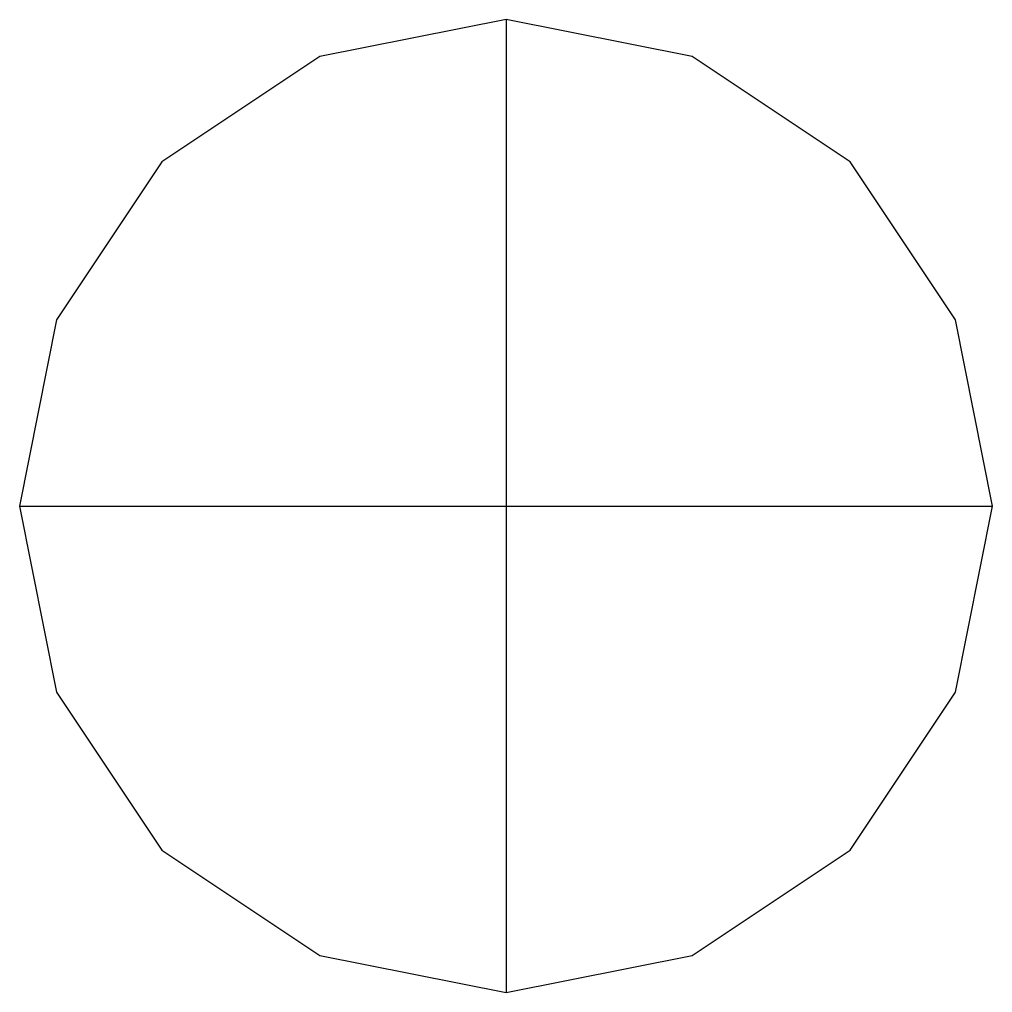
# Model space of a CAD drawing. Header units: millimetres. Extents: x -0.5 to 0.5, y -0.5 to 0.5.
import ezdxf

# ---------------------------------------------------------------- set-up
doc = ezdxf.new("R2010")
doc.units = ezdxf.units.MM

msp = doc.modelspace()

# ---------------------------------------------------------------- linework, layer by layer
at = {"color": 39, "true_color": 0x4c3926}
for points in [[(0.5, 0), (0.4619, 0.1913), (0.3536, 0.3536), (0.1913, 0.4619), (0, 0.5), (-0.1913, 0.4619), (-0.3536, 0.3536), (-0.4619, 0.1913), (-0.5, 0), (-0.4619, -0.1913), (-0.3536, -0.3536), (-0.1913, -0.4619), (0, -0.5), (0.1913, -0.4619), (0.3536, -0.3536), (0.4619, -0.1913), (0.5, 0)], [(0, 0.5), (0, -0.5)], [(-0.5, 0), (0.5, 0)]]:
    msp.add_lwpolyline(points, dxfattribs=at)

doc.saveas('drawing.dxf')
